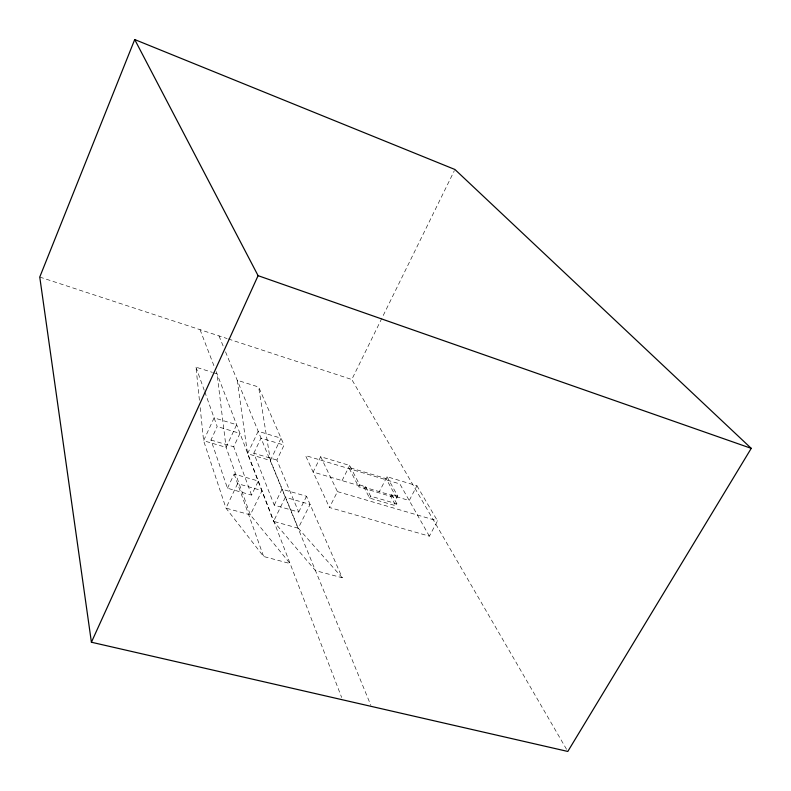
<?xml version="1.0" encoding="UTF-8"?>
<svg xmlns="http://www.w3.org/2000/svg" width="791" height="791" viewBox="0 0 791 791"><rect width="100%" height="100%" fill="white"/><g stroke="black" fill="none" stroke-linecap="round" stroke-linejoin="round"><path stroke-width="0.59" stroke-dasharray="3.96 2.97" d="M227.462 488.225L234.166 474.036L258.311 481.017L251.578 495.077L227.462 488.225L210.96 440.014L217.189 426.527L204.632 391.367M251.578 495.077L233.711 446.767L239.98 433.399L217.189 426.527M253.822 453.223L261 438.115L284.078 445.076L276.86 460.065L298.711 512.074L274.24 505.142L253.822 453.223L276.86 460.065M274.24 505.142L282.001 489.204L306.522 496.273L342.236 577.756L315.48 570.618L273.577 521.358L247.553 453.718L237.211 380.234L258.637 387.026L284.078 445.076M566.554 749.314L351.787 379.502L454.39 170.589M365.669 486.653L364.691 488.581L369.595 498.073L395.856 505.785L396.864 503.857L370.593 496.125L365.669 486.653L359.608 484.853L349.671 465.454L320.691 456.714L313.127 472.039L409.234 500.525L416.946 485.753L387.007 476.726L379.344 491.666M298.711 512.074L306.522 496.273M342.058 480.621L349.671 465.454M416.946 485.753L437.512 520.903L429.365 536.179L329.471 507.506L337.45 491.616L320.691 456.714M387.007 476.726L397.774 496.175L396.775 498.083L358.62 486.791L359.608 484.853M369.595 498.073L370.593 496.125M397.774 496.175L391.674 494.365L390.685 496.273L395.856 505.785M200.172 407.612L203.594 440.706L225.969 508.119L263.621 556.498L290.099 563.558L250.322 514.892L226.068 447.36L217.05 373.846L213.54 372.739M337.45 491.616L437.512 520.903M210.96 440.014L233.711 446.767M199.411 400.256L195.99 367.172L212.374 372.363M39.758 277.048L227.136 338.568M228.292 338.953L351.787 379.502M342.236 577.756L298.247 528.22L270.374 460.471L258.637 387.026M429.365 536.179L399.86 483.934L305.544 455.567L329.471 507.506M396.775 498.083L386.048 478.595L348.712 467.362L358.62 486.791M391.674 494.365L396.864 503.857M218.978 335.888L223.655 347.259M225.524 351.807L370.831 705.256M200.044 329.679L214.44 367.054M216.18 371.582L341.672 697.524M195.99 367.172L204.216 390.22M234.166 474.036L263.621 556.498M214.094 417.866L203.594 440.706L226.068 447.36L236.638 424.718L214.094 417.866M258.182 431.263L247.553 453.718L270.374 460.471L281.072 438.214L258.182 431.263M237.587 483.637L225.969 508.119L250.322 514.892L262.019 490.628L237.587 483.637M285.333 497.302L273.577 521.358L298.247 528.22L310.072 504.391L285.333 497.302"/><path stroke-width="1.19" d="M134.717 39.55L39.758 277.048L91.41 642.233L567.8 751.45L751.242 448.359L454.934 169.492L134.717 39.55L258.084 275.663L751.242 448.359M91.41 642.233L258.084 275.663"/></g></svg>
